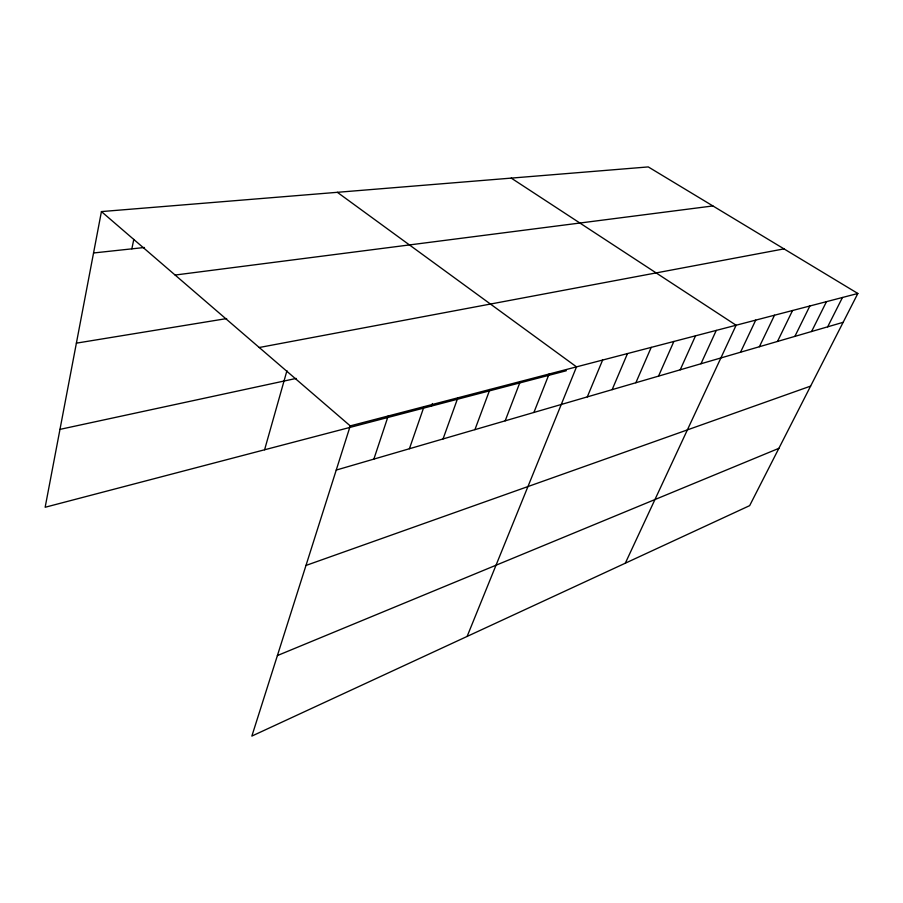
<?xml version="1.0" encoding="UTF-8"?>
<svg xmlns="http://www.w3.org/2000/svg" width="903" height="903" viewBox="0 0 903 903"><rect width="100%" height="100%" fill="white"/><g stroke="black" fill="none" stroke-linecap="round" stroke-linejoin="round"><path stroke-width="1.35" d="M857.85 293.475L350.251 425.889L251.858 736.08L749.659 505.635L857.85 293.475L648.275 166.92L101.429 211.584L45.15 507.26L566.316 370.738M131.849 248.856L133.791 239.419M264.59 449.773L286.94 370.704M373.865 459.096L388.188 415.99M409.409 448.735L424.004 406.643M431.521 406.045L432.402 403.528M443.046 438.937L457.844 397.817M474.922 429.647L489.889 389.464M505.172 420.832L520.263 381.54M533.91 412.445L549.103 374.011M467.122 636.434L576.52 366.866L337.35 192.316M587.3 396.891L602.617 360.06M612.144 389.644L627.483 353.57M635.859 382.737L651.21 347.384M658.524 376.133L673.864 341.469M680.207 369.812L695.524 335.826M700.976 363.751L716.26 330.419M625.305 563.201L736.114 325.238L511.233 178.105M740.539 352.226L755.721 320.125M759.389 346.729L774.514 315.215M777.494 341.458L792.541 310.519M794.877 336.39L809.844 306.004M811.583 331.514L826.471 301.67M827.667 326.83L842.465 297.493M277.39 655.567L778.883 448.339M305.982 565.447L810.623 386.1M336.243 470.068L843.142 322.315M59.97 429.376L296.15 378.425M259.24 347.508L784.007 248.878M76.394 343.151L226.653 318.578M175.114 275.043L712.907 205.94M93.551 252.975L144.469 247.49M101.429 211.584L350.251 425.889"/></g></svg>
